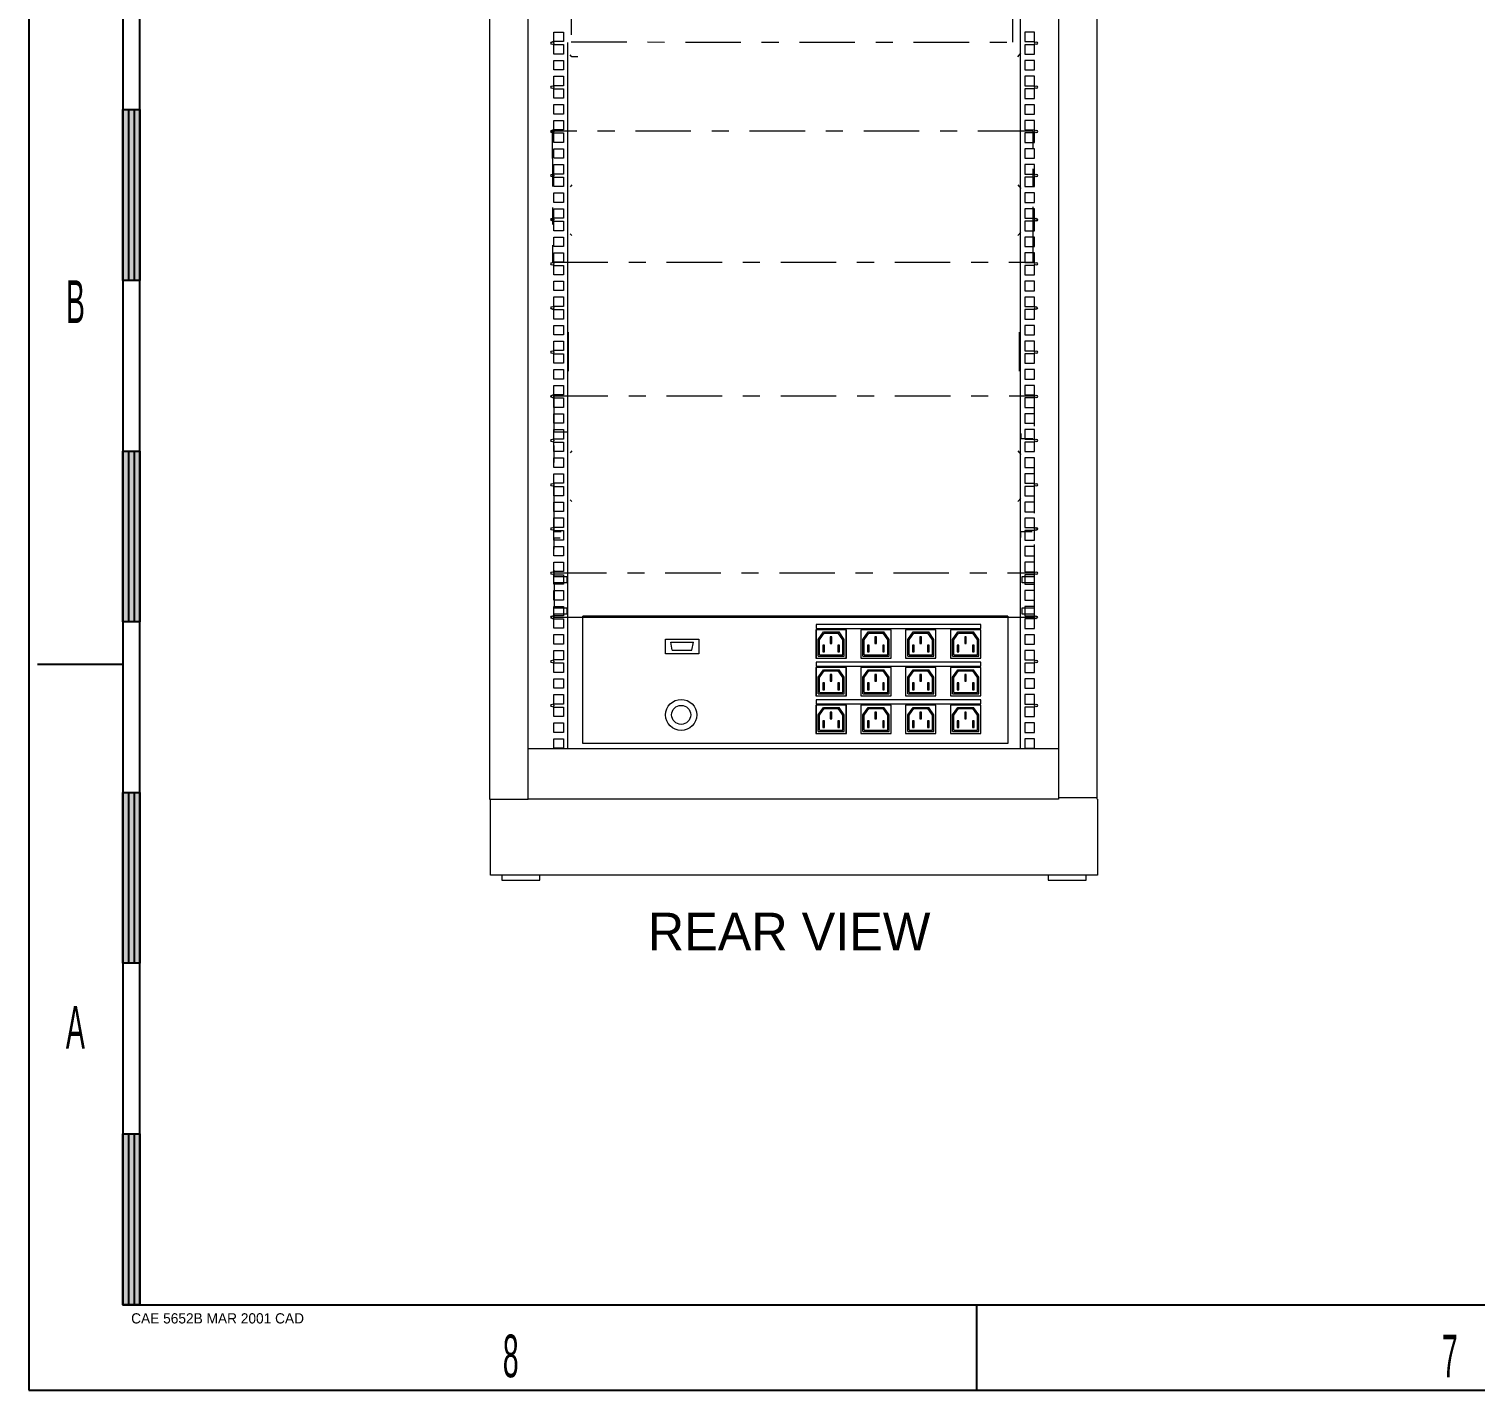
# Model space of a CAD drawing. Header units: inches. Extents: x -0.6 to 43.4, y -0.5 to 33.5.
# Drawn here: x -0.55 to 7.92, y -0.5 to 7.47 of the extents above; entities that cross this region are included whole.
import ezdxf
from ezdxf.enums import TextEntityAlignment as Align

# ---------------------------------------------------------------- set-up
doc = ezdxf.new("R2010")
doc.units = ezdxf.units.IN
doc.header["$MEASUREMENT"] = 0
doc.linetypes.add('DGN7', pattern=[0.64968, 0.32484, -0.121815, 0.08121, -0.121815])
doc.layers.add('Title', color=6, linetype='Continuous')
doc.styles.add('dgn000', font='dgn000.shx')
doc.styles.add('dgn029', font='dgn029.shx')

# ---------------------------------------------------------------- blocks, each defined once
blk = doc.blocks.new('EFORM-W900KK-13-D-0003-0001')
at = {"layer": 'Title', "extrusion": (0, 0, -1)}
for points in [[(-0.1, 6), (-0.1, 7), (0, 7), (0, 6)], [(-0.1, 4), (-0.1, 5), (0, 5), (0, 4)], [(-0.1, 2), (-0.1, 3), (0, 3), (0, 2)], [(-0.1, 0), (-0.1, 1), (0, 1), (0, 0)]]:
    blk.add_hatch(color=256, dxfattribs=at).paths.add_polyline_path(points)
at = {"layer": 'Title'}
for p, q in [((0.1, 0), (0.1, 32.9999)), ((0.0334, 7), (0.0334, 6)), ((0.0668, 7), (0.0668, 6)), ((0.0333, 5), (0.0333, 4)), ((0.0667, 5), (0.0667, 4)), ((0, 3.75), (-0.5, 3.75)), ((0.0333, 3), (0.0333, 2)), ((0.0667, 3), (0.0667, 2)), ((0.0333, 1), (0.0333, 0)), ((0.0667, 1), (0.0667, 0)), ((5, 0), (5, -0.5))]:
    blk.add_line(p, q, dxfattribs=at)
at = {"layer": 'Title', "flags": 128}
for points in [[(-0.5501, -0.5001), (43.4499, -0.5001), (43.4499, 33.4999), (-0.5501, 33.4999), (-0.5501, -0.5001)], [(0, 0), (42.8999, 0), (42.8999, 32.9999), (0, 32.9999), (0, 0)], [(0, 7), (0.1, 7), (0.1, 6), (0, 6), (0, 7)], [(0, 5), (0.1, 5), (0.1, 4), (0, 4), (0, 5)], [(0, 3), (0.1, 3), (0.1, 2), (0, 2), (0, 3)], [(0, 1), (0.1, 1), (0.1, 0), (0, 0), (0, 1)]]:
    blk.add_lwpolyline(points, dxfattribs=at)
at = {"layer": 'Title', "style": 'dgn000', "width": 0.500016}
for s, p in [('B', (-0.2779, 5.875)), ('A', (-0.2779, 1.625)), ('8', (2.2721, -0.3)), ('7', (7.7721, -0.3))]:
    blk.add_text(s, height=0.25, dxfattribs=at).set_placement(p, align=Align.MIDDLE_CENTER)
at = {"layer": 'Title', "style": 'dgn000'}
blk.add_text('CAE 5652B MAR 2001 CAD', height=0.059999, dxfattribs=at).set_placement((0.0488, -0.05), align=Align.TOP_LEFT)

msp = doc.modelspace()

# ---------------------------------------------------------------- linework, layer by layer
at = {"lineweight": 5}
for p, q in [((2.1479, 14.6495), (2.1479, 2.9608)), ((2.3744, 2.9608), (2.3744, 14.6495)), ((5.4796, 14.6495), (5.4796, 2.9608)), ((5.706, 2.9608), (5.706, 14.6495)), ((5.2572, 7.38), (5.2572, 7.652)), ((2.5251, 7.3986), (2.5251, 7.4542)), ((2.5251, 7.4542), (2.5807, 7.4542)), ((2.5807, 7.4542), (2.5807, 7.3986)), ((2.5807, 7.3986), (2.5251, 7.3986)), ((2.5251, 7.325), (2.5251, 7.3805)), ((2.5251, 7.3805), (2.5807, 7.3805)), ((2.5807, 7.3805), (2.5807, 7.325)), ((2.6073, 7.1214), (2.6073, 7.3933)), ((5.2572, 7.1211), (5.2572, 7.393)), ((5.2838, 7.454), (5.2838, 7.3984)), ((5.3393, 7.454), (5.2838, 7.454)), ((5.2838, 7.3984), (5.3393, 7.3984)), ((5.3393, 7.3803), (5.2838, 7.3803)), ((5.2838, 7.3803), (5.2838, 7.3247)), ((5.3393, 7.3984), (5.3393, 7.454)), ((5.3393, 7.3247), (5.3393, 7.3803)), ((2.5807, 7.325), (2.5251, 7.325)), ((2.5251, 7.2323), (2.5251, 7.2879)), ((2.5251, 7.2879), (2.5807, 7.2879)), ((2.5807, 7.2879), (2.5807, 7.2323)), ((2.6291, 7.3099), (2.62, 7.3204)), ((2.6658, 7.3099), (2.6291, 7.3099)), ((5.2425, 7.3099), (5.2597, 7.3297)), ((5.2838, 7.3247), (5.3393, 7.3247)), ((5.2838, 7.2876), (5.2838, 7.2321)), ((5.3393, 7.2876), (5.2838, 7.2876)), ((5.3393, 7.2321), (5.3393, 7.2876)), ((2.5807, 7.2323), (2.5251, 7.2323)), ((5.2838, 7.2321), (5.3393, 7.2321)), ((2.5251, 7.1397), (2.5251, 7.1953)), ((2.5251, 7.1953), (2.5807, 7.1953)), ((2.5807, 7.1397), (2.5251, 7.1397)), ((2.5251, 7.0662), (2.5251, 7.1218)), ((2.5251, 7.1218), (2.5807, 7.1218)), ((2.5807, 7.1953), (2.5807, 7.1397)), ((2.5807, 7.1218), (2.5807, 7.0662)), ((2.6073, 6.8626), (2.6073, 7.1346)), ((5.2572, 6.8624), (5.2572, 7.1343)), ((5.3393, 7.195), (5.2838, 7.195)), ((5.2838, 7.195), (5.2838, 7.1395)), ((5.2838, 7.1395), (5.3393, 7.1395)), ((5.3393, 7.1215), (5.2838, 7.1215)), ((5.2838, 7.1215), (5.2838, 7.0659)), ((5.3393, 7.1395), (5.3393, 7.195)), ((5.3393, 7.0659), (5.3393, 7.1215)), ((2.5807, 7.0662), (2.5251, 7.0662)), ((5.2838, 7.0659), (5.3393, 7.0659)), ((2.5251, 6.9736), (2.5251, 7.0292)), ((2.5251, 7.0292), (2.5807, 7.0292)), ((2.5807, 6.9736), (2.5251, 6.9736)), ((2.5807, 7.0292), (2.5807, 6.9736)), ((5.2838, 7.0289), (5.2838, 6.9733)), ((5.3393, 7.0289), (5.2838, 7.0289)), ((5.2838, 6.9733), (5.3393, 6.9733)), ((5.3393, 6.9733), (5.3393, 7.0289)), ((2.5251, 6.881), (2.5251, 6.9365)), ((2.5251, 6.9365), (2.5807, 6.9365)), ((2.5807, 6.881), (2.5251, 6.881)), ((2.5251, 6.8078), (2.5251, 6.8634)), ((2.5251, 6.8634), (2.5807, 6.8634)), ((2.5807, 6.9365), (2.5807, 6.881)), ((2.5807, 6.8634), (2.5807, 6.8078)), ((2.6073, 6.6042), (2.6073, 6.8761)), ((5.2572, 6.6039), (5.2572, 6.8759)), ((5.3393, 6.9363), (5.2838, 6.9363)), ((5.2838, 6.9363), (5.2838, 6.8807)), ((5.2838, 6.8807), (5.3393, 6.8807)), ((5.3393, 6.8631), (5.2838, 6.8631)), ((5.2838, 6.8631), (5.2838, 6.8075)), ((5.3393, 6.8807), (5.3393, 6.9363)), ((5.3393, 6.8075), (5.3393, 6.8631)), ((2.5807, 6.8078), (2.5251, 6.8078)), ((5.2838, 6.8075), (5.3393, 6.8075)), ((2.5251, 6.7152), (2.5251, 6.7707)), ((2.5251, 6.7707), (2.5807, 6.7707)), ((2.5807, 6.7152), (2.5251, 6.7152)), ((2.5807, 6.7707), (2.5807, 6.7152)), ((5.3393, 6.7705), (5.2838, 6.7705)), ((5.2838, 6.7705), (5.2838, 6.7149)), ((5.2838, 6.7149), (5.3393, 6.7149)), ((5.3393, 6.7149), (5.3393, 6.7705)), ((2.5251, 6.6226), (2.5251, 6.6781)), ((2.5251, 6.6781), (2.5807, 6.6781)), ((2.5807, 6.6226), (2.5251, 6.6226)), ((2.5807, 6.6781), (2.5807, 6.6226)), ((2.6073, 6.3457), (2.6073, 6.6177)), ((5.2572, 6.3455), (5.2572, 6.6174)), ((5.2838, 6.6779), (5.2838, 6.6223)), ((5.3393, 6.6779), (5.2838, 6.6779)), ((5.2838, 6.6223), (5.3393, 6.6223)), ((5.3393, 6.6223), (5.3393, 6.6779)), ((2.5251, 6.5493), (2.5251, 6.6049)), ((2.5251, 6.6049), (2.5807, 6.6049)), ((2.5807, 6.5493), (2.5251, 6.5493)), ((2.5807, 6.6049), (2.5807, 6.5493)), ((2.6291, 6.5587), (2.62, 6.5475)), ((5.2425, 6.5587), (5.2597, 6.5375)), ((5.3393, 6.6046), (5.2838, 6.6046)), ((5.2838, 6.6046), (5.2838, 6.5491)), ((5.2838, 6.5491), (5.3393, 6.5491)), ((5.3393, 6.5491), (5.3393, 6.6046)), ((2.5251, 6.4567), (2.5251, 6.5123)), ((2.5251, 6.5123), (2.5807, 6.5123)), ((2.5807, 6.4567), (2.5251, 6.4567)), ((2.5807, 6.5123), (2.5807, 6.4567)), ((5.3393, 6.512), (5.2838, 6.512)), ((5.2838, 6.512), (5.2838, 6.4564)), ((5.2838, 6.4564), (5.3393, 6.4564)), ((5.3393, 6.4564), (5.3393, 6.512)), ((2.5251, 6.3641), (2.5251, 6.4196)), ((2.5251, 6.4196), (2.5807, 6.4196)), ((2.5807, 6.3641), (2.5251, 6.3641)), ((2.5807, 6.4196), (2.5807, 6.3641)), ((2.6073, 6.0872), (2.6073, 6.3592)), ((5.2572, 6.087), (5.2572, 6.3589)), ((5.2838, 6.4194), (5.2838, 6.3638)), ((5.3393, 6.4194), (5.2838, 6.4194)), ((5.2838, 6.3638), (5.3393, 6.3638)), ((5.3393, 6.3638), (5.3393, 6.4194)), ((2.5251, 6.2908), (2.5251, 6.3464)), ((2.5251, 6.3464), (2.5807, 6.3464)), ((2.5807, 6.2908), (2.5251, 6.2908)), ((2.5807, 6.3464), (2.5807, 6.2908)), ((2.6291, 6.2623), (2.62, 6.2727)), ((5.2425, 6.2623), (5.2597, 6.282)), ((5.2838, 6.3461), (5.2838, 6.2906)), ((5.3393, 6.3461), (5.2838, 6.3461)), ((5.2838, 6.2906), (5.3393, 6.2906)), ((5.3393, 6.2906), (5.3393, 6.3461)), ((2.5251, 6.1982), (2.5251, 6.2538)), ((2.5251, 6.2538), (2.5807, 6.2538)), ((2.5807, 6.1982), (2.5251, 6.1982)), ((2.5807, 6.2538), (2.5807, 6.1982)), ((5.3393, 6.2535), (5.2838, 6.2535)), ((5.2838, 6.2535), (5.2838, 6.198)), ((5.2838, 6.198), (5.3393, 6.198)), ((5.3393, 6.198), (5.3393, 6.2535)), ((2.5251, 6.1056), (2.5251, 6.1612)), ((2.5251, 6.1612), (2.5807, 6.1612)), ((2.5807, 6.1056), (2.5251, 6.1056)), ((2.5807, 6.1612), (2.5807, 6.1056)), ((2.6073, 5.8287), (2.6073, 6.1006)), ((5.2572, 5.8284), (5.2572, 6.1003)), ((5.2838, 6.1609), (5.2838, 6.1053)), ((5.3393, 6.1609), (5.2838, 6.1609)), ((5.2838, 6.1053), (5.3393, 6.1053)), ((5.3393, 6.1053), (5.3393, 6.1609)), ((2.5251, 6.0322), (2.5251, 6.0878)), ((2.5251, 6.0878), (2.5807, 6.0878)), ((2.5807, 6.0322), (2.5251, 6.0322)), ((2.5807, 6.0878), (2.5807, 6.0322)), ((5.3393, 6.0876), (5.2838, 6.0876)), ((5.2838, 6.0876), (5.2838, 6.032)), ((5.2838, 6.032), (5.3393, 6.032)), ((5.3393, 6.032), (5.3393, 6.0876)), ((2.5251, 5.9396), (2.5251, 5.9952)), ((2.5251, 5.9952), (2.5807, 5.9952)), ((2.5807, 5.9396), (2.5251, 5.9396)), ((2.5807, 5.9952), (2.5807, 5.9396)), ((5.2838, 5.9949), (5.2838, 5.9394)), ((5.3393, 5.9949), (5.2838, 5.9949)), ((5.2838, 5.9394), (5.3393, 5.9394)), ((5.3393, 5.9394), (5.3393, 5.9949)), ((2.5251, 5.847), (2.5251, 5.9026)), ((2.5251, 5.9026), (2.5807, 5.9026)), ((2.5807, 5.847), (2.5251, 5.847)), ((2.5807, 5.9026), (2.5807, 5.847)), ((5.3393, 5.9023), (5.2838, 5.9023)), ((5.2838, 5.9023), (5.2838, 5.8467)), ((5.2838, 5.8467), (5.3393, 5.8467)), ((5.3393, 5.8467), (5.3393, 5.9023)), ((2.5251, 5.7734), (2.5251, 5.829)), ((2.5251, 5.829), (2.5807, 5.829)), ((2.5807, 5.7734), (2.5251, 5.7734)), ((2.5807, 5.829), (2.5807, 5.7734)), ((2.6073, 5.5698), (2.6073, 5.8417)), ((5.2572, 5.5695), (5.2572, 5.8415)), ((5.3393, 5.8287), (5.2838, 5.8287)), ((5.2838, 5.8287), (5.2838, 5.7731)), ((5.2838, 5.7731), (5.3393, 5.7731)), ((5.3393, 5.7731), (5.3393, 5.8287)), ((2.5251, 5.6808), (2.5251, 5.7363)), ((2.5251, 5.7363), (2.5807, 5.7363)), ((2.5807, 5.6808), (2.5251, 5.6808)), ((2.5807, 5.7363), (2.5807, 5.6808)), ((2.6073, 5.4461), (2.6073, 5.7181)), ((2.6097, 5.4679), (2.6097, 5.6966)), ((5.25, 5.6966), (5.25, 5.4679)), ((5.3393, 5.7361), (5.2838, 5.7361)), ((5.2838, 5.7361), (5.2838, 5.6805)), ((5.2838, 5.6805), (5.3393, 5.6805)), ((5.3393, 5.6805), (5.3393, 5.7361)), ((2.5251, 5.5882), (2.5251, 5.6437)), ((2.5251, 5.6437), (2.5807, 5.6437)), ((2.5807, 5.6437), (2.5807, 5.5882)), ((5.3393, 5.6435), (5.2838, 5.6435)), ((5.2838, 5.6435), (5.2838, 5.5879)), ((5.3393, 5.5879), (5.3393, 5.6435)), ((2.5807, 5.5882), (2.5251, 5.5882)), ((2.5251, 5.5145), (2.5251, 5.5701)), ((2.5251, 5.5701), (2.5807, 5.5701)), ((2.5807, 5.5145), (2.5251, 5.5145)), ((2.5807, 5.5701), (2.5807, 5.5145)), ((2.6073, 5.3109), (2.6073, 5.5829)), ((5.2572, 5.3107), (5.2572, 5.5826)), ((5.2838, 5.5879), (5.3393, 5.5879)), ((5.2838, 5.5698), (5.2838, 5.5142)), ((5.3393, 5.5698), (5.2838, 5.5698)), ((5.2838, 5.5142), (5.3393, 5.5142)), ((5.3393, 5.5142), (5.3393, 5.5698)), ((2.5251, 5.4219), (2.5251, 5.4775)), ((2.5251, 5.4775), (2.5807, 5.4775)), ((2.5807, 5.4219), (2.5251, 5.4219)), ((2.5807, 5.4775), (2.5807, 5.4219)), ((5.2838, 5.4772), (5.2838, 5.4216)), ((5.3393, 5.4772), (5.2838, 5.4772)), ((5.2838, 5.4216), (5.3393, 5.4216)), ((5.3393, 5.4216), (5.3393, 5.4772)), ((2.5251, 5.3293), (2.5251, 5.3848)), ((2.5251, 5.3848), (2.5807, 5.3848)), ((2.5807, 5.3848), (2.5807, 5.3293)), ((5.3393, 5.3846), (5.2838, 5.3846)), ((5.2838, 5.3846), (5.2838, 5.329)), ((5.3393, 5.329), (5.3393, 5.3846)), ((2.5807, 5.3293), (2.5251, 5.3293)), ((2.5251, 5.2557), (2.5251, 5.3113)), ((2.5251, 5.3113), (2.5807, 5.3113)), ((2.5807, 5.2557), (2.5251, 5.2557)), ((2.5807, 5.3113), (2.5807, 5.2557)), ((2.6073, 5.0521), (2.6073, 5.3241)), ((5.2572, 5.0519), (5.2572, 5.3238)), ((5.2838, 5.329), (5.3393, 5.329)), ((5.2838, 5.311), (5.2838, 5.2554)), ((5.3393, 5.311), (5.2838, 5.311)), ((5.2838, 5.2554), (5.3393, 5.2554)), ((5.3393, 5.2554), (5.3393, 5.311)), ((2.5251, 5.1631), (2.5251, 5.2187)), ((2.5251, 5.2187), (2.5807, 5.2187)), ((2.5807, 5.2187), (2.5807, 5.1631)), ((5.2838, 5.2184), (5.2838, 5.1628)), ((5.3393, 5.2184), (5.2838, 5.2184)), ((5.3393, 5.1628), (5.3393, 5.2184)), ((2.5807, 5.1631), (2.5251, 5.1631)), ((2.5251, 5.0705), (2.5251, 5.126)), ((2.5251, 5.126), (2.5807, 5.126)), ((2.5807, 5.126), (2.5807, 5.0705)), ((5.2838, 5.1628), (5.3393, 5.1628)), ((5.3393, 5.1258), (5.2838, 5.1258)), ((5.2838, 5.1258), (5.2838, 5.0702)), ((5.3393, 5.0702), (5.3393, 5.1258)), ((2.5807, 5.0705), (2.5251, 5.0705)), ((2.5251, 4.9968), (2.5251, 5.0524)), ((2.5251, 5.0524), (2.5807, 5.0524)), ((2.5807, 5.0524), (2.5807, 4.9968)), ((2.6073, 4.7932), (2.6073, 5.0651)), ((2.6291, 5.0005), (2.62, 4.9894)), ((5.2425, 5.0005), (5.2597, 4.9794)), ((5.2572, 4.7929), (5.2572, 5.0649)), ((5.2838, 5.0702), (5.3393, 5.0702)), ((5.3393, 5.0521), (5.2838, 5.0521)), ((5.2838, 5.0521), (5.2838, 4.9965)), ((5.3393, 4.9965), (5.3393, 5.0521)), ((2.5807, 4.9968), (2.5251, 4.9968)), ((2.5251, 4.9042), (2.5251, 4.9597)), ((2.5251, 4.9597), (2.5807, 4.9597)), ((2.5807, 4.9597), (2.5807, 4.9042)), ((5.2838, 4.9965), (5.3393, 4.9965)), ((5.2838, 4.9595), (5.2838, 4.9039)), ((5.3393, 4.9595), (5.2838, 4.9595)), ((5.3393, 4.9039), (5.3393, 4.9595)), ((2.5807, 4.9042), (2.5251, 4.9042)), ((2.5251, 4.8115), (2.5251, 4.8671)), ((2.5251, 4.8671), (2.5807, 4.8671)), ((2.5807, 4.8671), (2.5807, 4.8115)), ((5.2838, 4.9039), (5.3393, 4.9039)), ((5.2838, 4.8669), (5.2838, 4.8113)), ((5.3393, 4.8669), (5.2838, 4.8669)), ((5.3393, 4.8113), (5.3393, 4.8669)), ((2.5807, 4.8115), (2.5251, 4.8115)), ((2.5251, 4.7379), (2.5251, 4.7934)), ((2.5251, 4.7934), (2.5807, 4.7934)), ((2.5807, 4.7934), (2.5807, 4.7379)), ((2.6073, 4.5343), (2.6073, 4.8062)), ((5.2572, 4.534), (5.2572, 4.8059)), ((5.2838, 4.8113), (5.3393, 4.8113)), ((5.3393, 4.7932), (5.2838, 4.7932)), ((5.2838, 4.7932), (5.2838, 4.7376)), ((5.3393, 4.7376), (5.3393, 4.7932)), ((2.5807, 4.7379), (2.5251, 4.7379)), ((2.5251, 4.6452), (2.5251, 4.7008)), ((2.5251, 4.7008), (2.5807, 4.7008)), ((2.5807, 4.7008), (2.5807, 4.6452)), ((2.6291, 4.7041), (2.62, 4.7146)), ((5.2425, 4.7041), (5.2597, 4.7239)), ((5.2838, 4.7376), (5.3393, 4.7376)), ((5.3393, 4.7005), (5.2838, 4.7005)), ((5.2838, 4.7005), (5.2838, 4.645)), ((5.3393, 4.645), (5.3393, 4.7005)), ((2.5807, 4.6452), (2.5251, 4.6452)), ((2.5251, 4.5526), (2.5251, 4.6082)), ((2.5251, 4.6082), (2.5807, 4.6082)), ((2.5807, 4.6082), (2.5807, 4.5526)), ((5.2838, 4.645), (5.3393, 4.645)), ((5.3393, 4.6079), (5.2838, 4.6079)), ((5.2838, 4.6079), (5.2838, 4.5524)), ((5.3393, 4.5524), (5.3393, 4.6079)), ((2.5807, 4.5526), (2.5251, 4.5526)), ((2.5251, 4.4789), (2.5251, 4.5345)), ((2.5251, 4.5345), (2.5807, 4.5345)), ((2.5807, 4.5345), (2.5807, 4.4789)), ((2.6073, 4.2753), (2.6073, 4.5473)), ((5.2572, 4.2751), (5.2572, 4.547)), ((5.2838, 4.5524), (5.3393, 4.5524)), ((5.2838, 4.5342), (5.2838, 4.4787)), ((5.3393, 4.5342), (5.2838, 4.5342)), ((5.3393, 4.4787), (5.3393, 4.5342)), ((2.5807, 4.4789), (2.5251, 4.4789)), ((2.5251, 4.3863), (2.5251, 4.4419)), ((2.5251, 4.4419), (2.5807, 4.4419)), ((2.5807, 4.4419), (2.5807, 4.3863)), ((5.2838, 4.4787), (5.3393, 4.4787)), ((5.2838, 4.4416), (5.2838, 4.386)), ((5.3393, 4.4416), (5.2838, 4.4416)), ((5.3393, 4.386), (5.3393, 4.4416)), ((2.5807, 4.3863), (2.5251, 4.3863)), ((2.5251, 4.2937), (2.5251, 4.3493)), ((2.5251, 4.3493), (2.5807, 4.3493)), ((2.5807, 4.3493), (2.5807, 4.2937)), ((5.2838, 4.386), (5.3393, 4.386)), ((5.3393, 4.349), (5.2838, 4.349)), ((5.2838, 4.349), (5.2838, 4.2934)), ((5.3393, 4.2934), (5.3393, 4.349)), ((2.5807, 4.2937), (2.5251, 4.2937)), ((2.5251, 4.2202), (2.5251, 4.2758)), ((2.5251, 4.2758), (2.5807, 4.2758)), ((2.5254, 4.2832), (2.5254, 4.266)), ((2.5254, 4.266), (2.6015, 4.266)), ((2.5807, 4.2758), (2.5807, 4.2202)), ((2.6015, 4.266), (2.6015, 4.2291)), ((2.6073, 4.0166), (2.6073, 4.2885)), ((5.2572, 4.0163), (5.2572, 4.2883)), ((5.2674, 4.2662), (5.3401, 4.2662)), ((5.2674, 4.2291), (5.2674, 4.2662)), ((5.2838, 4.2934), (5.3393, 4.2934)), ((5.3393, 4.2755), (5.2838, 4.2755)), ((5.2838, 4.2755), (5.2838, 4.2199)), ((5.3393, 4.2199), (5.3393, 4.2755)), ((5.3401, 4.2662), (5.3401, 4.2826)), ((2.5807, 4.2202), (2.5251, 4.2202)), ((2.5251, 4.1276), (2.5251, 4.1831)), ((2.5251, 4.1831), (2.5807, 4.1831)), ((2.5255, 4.2291), (2.5255, 4.0817)), ((2.6015, 4.2291), (2.5255, 4.2291)), ((2.5807, 4.1831), (2.5807, 4.1276)), ((5.3404, 4.2291), (5.2674, 4.2291)), ((5.2838, 4.2199), (5.3393, 4.2199)), ((5.2838, 4.1829), (5.2838, 4.1273)), ((5.3393, 4.1829), (5.2838, 4.1829)), ((5.3393, 4.1273), (5.3393, 4.1829)), ((5.3404, 4.0812), (5.3404, 4.2291)), ((2.5807, 4.1276), (2.5251, 4.1276)), ((2.5251, 4.0349), (2.5251, 4.0905)), ((2.5251, 4.0905), (2.5807, 4.0905)), ((2.5255, 4.0817), (2.6003, 4.0817)), ((2.5807, 4.0905), (2.5807, 4.0349)), ((2.6003, 4.0817), (2.6003, 4.0437)), ((5.2684, 4.0437), (5.2684, 4.0812)), ((5.2684, 4.0812), (5.3404, 4.0812)), ((5.2838, 4.1273), (5.3393, 4.1273)), ((5.2838, 4.0903), (5.2838, 4.0347)), ((5.3393, 4.0903), (5.2838, 4.0903)), ((5.3393, 4.0347), (5.3393, 4.0903)), ((2.5807, 4.0349), (2.5251, 4.0349)), ((2.5251, 3.9618), (2.5251, 4.0173)), ((2.5251, 4.0173), (2.5807, 4.0173)), ((2.5254, 4.0437), (2.5254, 4.0277)), ((2.6003, 4.0437), (2.5254, 4.0437)), ((2.5254, 4.0277), (5.3401, 4.0277)), ((2.5807, 4.0173), (2.5807, 3.9618)), ((2.6073, 3.7582), (2.6073, 4.0301)), ((2.6947, 3.2877), (2.6947, 4.0336)), ((5.1843, 4.0336), (2.6947, 4.0336)), ((4.0607, 3.9842), (4.0607, 3.9605)), ((5.0254, 3.9842), (4.0607, 3.9842)), ((5.0254, 3.9605), (5.0254, 3.9842)), ((5.1843, 4.0338), (5.1843, 3.2877)), ((5.2572, 3.7579), (5.2572, 4.0298)), ((5.3401, 4.0437), (5.2684, 4.0437)), ((5.2838, 4.0347), (5.3393, 4.0347)), ((5.3393, 4.0171), (5.2838, 4.0171)), ((5.2838, 4.0171), (5.2838, 3.9615)), ((5.3393, 3.9615), (5.3393, 4.0171)), ((5.3401, 4.0277), (5.3401, 4.0437)), ((2.5807, 3.9618), (2.5251, 3.9618)), ((2.5251, 3.8691), (2.5251, 3.9247)), ((2.5251, 3.9247), (2.5807, 3.9247)), ((2.5807, 3.9247), (2.5807, 3.8691)), ((3.1791, 3.8986), (3.3734, 3.8986)), ((3.1791, 3.8129), (3.1791, 3.8986)), ((3.3734, 3.8986), (3.3734, 3.8129)), ((4.2376, 3.9538), (4.0598, 3.9538)), ((4.0598, 3.9538), (4.0598, 3.7872)), ((4.0607, 3.9605), (5.0254, 3.9605)), ((4.2386, 3.9538), (4.0607, 3.9538)), ((4.0607, 3.9538), (4.0607, 3.7872)), ((4.0725, 3.897), (4.1033, 3.9403)), ((4.0725, 3.7991), (4.0725, 3.897)), ((4.0799, 3.8943), (4.1076, 3.9333)), ((4.1033, 3.9403), (4.1948, 3.9403)), ((4.1076, 3.9333), (4.1899, 3.9333)), ((4.1525, 3.9126), (4.143, 3.9126)), ((4.143, 3.9126), (4.143, 3.8733)), ((4.1525, 3.8733), (4.1525, 3.9126)), ((4.2177, 3.8943), (4.1899, 3.9333)), ((4.2256, 3.897), (4.1948, 3.9403)), ((4.2256, 3.7991), (4.2256, 3.897)), ((4.2376, 3.7872), (4.2376, 3.9538)), ((4.2386, 3.7872), (4.2386, 3.9538)), ((4.5002, 3.9538), (4.3224, 3.9538)), ((4.3224, 3.9538), (4.3224, 3.7872)), ((4.3351, 3.897), (4.3659, 3.9403)), ((4.3351, 3.7991), (4.3351, 3.897)), ((4.3425, 3.8943), (4.3703, 3.9333)), ((4.3659, 3.9403), (4.4574, 3.9403)), ((4.3703, 3.9333), (4.4526, 3.9333)), ((4.4151, 3.9126), (4.4056, 3.9126)), ((4.4056, 3.9126), (4.4056, 3.8733)), ((4.4151, 3.8733), (4.4151, 3.9126)), ((4.4803, 3.8943), (4.4526, 3.9333)), ((4.4882, 3.897), (4.4574, 3.9403)), ((4.4882, 3.7991), (4.4882, 3.897)), ((4.5002, 3.7872), (4.5002, 3.9538)), ((4.7629, 3.9538), (4.585, 3.9538)), ((4.585, 3.9538), (4.585, 3.7872)), ((4.5978, 3.897), (4.6286, 3.9403)), ((4.5978, 3.7991), (4.5978, 3.897)), ((4.6052, 3.8943), (4.6329, 3.9333)), ((4.6286, 3.9403), (4.72, 3.9403)), ((4.6329, 3.9333), (4.7152, 3.9333)), ((4.6778, 3.9126), (4.6683, 3.9126)), ((4.6683, 3.9126), (4.6683, 3.8733)), ((4.6778, 3.8733), (4.6778, 3.9126)), ((4.7429, 3.8943), (4.7152, 3.9333)), ((4.7509, 3.897), (4.72, 3.9403)), ((4.7509, 3.7991), (4.7509, 3.897)), ((4.7629, 3.7872), (4.7629, 3.9538)), ((5.0255, 3.9538), (4.8477, 3.9538)), ((4.8477, 3.9538), (4.8477, 3.7872)), ((4.8912, 3.9403), (4.9827, 3.9403)), ((4.8955, 3.9333), (4.9778, 3.9333)), ((4.9309, 3.9126), (4.9309, 3.8733)), ((4.9404, 3.9126), (4.9309, 3.9126)), ((4.9404, 3.8733), (4.9404, 3.9126)), ((5.0255, 3.7872), (5.0255, 3.9538)), ((5.2838, 3.9615), (5.3393, 3.9615)), ((5.3393, 3.9245), (5.2838, 3.9245)), ((5.2838, 3.9245), (5.2838, 3.8689)), ((5.3393, 3.8689), (5.3393, 3.9245)), ((2.5807, 3.8691), (2.5251, 3.8691)), ((2.5251, 3.7765), (2.5251, 3.8321)), ((2.5251, 3.8321), (2.5807, 3.8321)), ((2.5807, 3.8321), (2.5807, 3.7765)), ((3.3734, 3.8129), (3.1791, 3.8129)), ((3.2184, 3.8331), (3.2096, 3.8808)), ((3.2096, 3.8808), (3.3422, 3.8808)), ((3.2184, 3.8331), (3.3334, 3.8331)), ((3.3334, 3.8331), (3.3422, 3.8808)), ((4.0799, 3.8062), (4.0799, 3.8943)), ((4.0994, 3.8624), (4.0994, 3.8231)), ((4.1089, 3.8624), (4.0994, 3.8624)), ((4.0994, 3.8231), (4.1089, 3.8231)), ((4.1089, 3.8231), (4.1089, 3.8624)), ((4.143, 3.8733), (4.1525, 3.8733)), ((4.1976, 3.8624), (4.1881, 3.8624)), ((4.1881, 3.8624), (4.1881, 3.8231)), ((4.1881, 3.8231), (4.1976, 3.8231)), ((4.1976, 3.8231), (4.1976, 3.8624)), ((4.2177, 3.8062), (4.2177, 3.8943)), ((4.3425, 3.8062), (4.3425, 3.8943)), ((4.3716, 3.8624), (4.3621, 3.8624)), ((4.3621, 3.8624), (4.3621, 3.8231)), ((4.3621, 3.8231), (4.3716, 3.8231)), ((4.3716, 3.8231), (4.3716, 3.8624)), ((4.4056, 3.8733), (4.4151, 3.8733)), ((4.4602, 3.8624), (4.4507, 3.8624)), ((4.4507, 3.8624), (4.4507, 3.8231)), ((4.4507, 3.8231), (4.4602, 3.8231)), ((4.4602, 3.8231), (4.4602, 3.8624)), ((4.4803, 3.8062), (4.4803, 3.8943)), ((4.6052, 3.8062), (4.6052, 3.8943)), ((4.6342, 3.8624), (4.6247, 3.8624)), ((4.6247, 3.8624), (4.6247, 3.8231)), ((4.6247, 3.8231), (4.6342, 3.8231)), ((4.6342, 3.8231), (4.6342, 3.8624)), ((4.6683, 3.8733), (4.6778, 3.8733)), ((4.7229, 3.8624), (4.7134, 3.8624)), ((4.7134, 3.8624), (4.7134, 3.8231)), ((4.7134, 3.8231), (4.7229, 3.8231)), ((4.7229, 3.8231), (4.7229, 3.8624)), ((4.7429, 3.8062), (4.7429, 3.8943)), ((4.8968, 3.8624), (4.8873, 3.8624)), ((4.8873, 3.8624), (4.8873, 3.8231)), ((4.8873, 3.8231), (4.8968, 3.8231)), ((4.8968, 3.8231), (4.8968, 3.8624)), ((4.9309, 3.8733), (4.9404, 3.8733)), ((4.9855, 3.8624), (4.976, 3.8624)), ((4.976, 3.8624), (4.976, 3.8231)), ((4.976, 3.8231), (4.9855, 3.8231)), ((4.9855, 3.8231), (4.9855, 3.8624)), ((5.2838, 3.8689), (5.3393, 3.8689)), ((5.3393, 3.8318), (5.2838, 3.8318)), ((5.2838, 3.8318), (5.2838, 3.7763)), ((5.3393, 3.7763), (5.3393, 3.8318)), ((2.5807, 3.7765), (2.5251, 3.7765)), ((2.5251, 3.7033), (2.5251, 3.7589)), ((2.5251, 3.7589), (2.5807, 3.7589)), ((2.5807, 3.7589), (2.5807, 3.7033)), ((2.6073, 3.4997), (2.6073, 3.7716)), ((4.0598, 3.7872), (4.2376, 3.7872)), ((4.2376, 3.733), (4.0598, 3.733)), ((4.0598, 3.733), (4.0598, 3.5663)), ((4.0607, 3.7872), (4.2386, 3.7872)), ((4.0607, 3.7633), (4.0607, 3.7396)), ((5.0254, 3.7633), (4.0607, 3.7633)), ((4.0607, 3.7396), (5.0254, 3.7396)), ((4.2386, 3.733), (4.0607, 3.733)), ((4.0607, 3.733), (4.0607, 3.5663)), ((4.0725, 3.7991), (4.2256, 3.7991)), ((4.0799, 3.8062), (4.2177, 3.8062)), ((4.2376, 3.5663), (4.2376, 3.733)), ((4.2386, 3.5663), (4.2386, 3.733)), ((4.3224, 3.7872), (4.5002, 3.7872)), ((4.5002, 3.733), (4.3224, 3.733)), ((4.3224, 3.733), (4.3224, 3.5663)), ((4.3351, 3.7991), (4.4882, 3.7991)), ((4.3425, 3.8062), (4.4803, 3.8062)), ((4.5002, 3.5663), (4.5002, 3.733)), ((4.585, 3.7872), (4.7629, 3.7872)), ((4.7629, 3.733), (4.585, 3.733)), ((4.585, 3.733), (4.585, 3.5663)), ((4.5978, 3.7991), (4.7509, 3.7991)), ((4.6052, 3.8062), (4.7429, 3.8062)), ((4.7629, 3.5663), (4.7629, 3.733)), ((4.8477, 3.7872), (5.0255, 3.7872)), ((5.0255, 3.733), (4.8477, 3.733)), ((4.8477, 3.733), (4.8477, 3.5663)), ((4.8604, 3.7991), (5.0135, 3.7991)), ((4.8678, 3.8062), (5.0056, 3.8062)), ((5.0254, 3.7396), (5.0254, 3.7633)), ((5.0255, 3.5663), (5.0255, 3.733)), ((5.2572, 3.4994), (5.2572, 3.7714)), ((5.2838, 3.7763), (5.3393, 3.7763)), ((5.3393, 3.7586), (5.2838, 3.7586)), ((5.2838, 3.7586), (5.2838, 3.703)), ((5.3393, 3.703), (5.3393, 3.7586)), ((2.5807, 3.7033), (2.5251, 3.7033)), ((2.5251, 3.6107), (2.5251, 3.6662)), ((2.5251, 3.6662), (2.5807, 3.6662)), ((2.5807, 3.6662), (2.5807, 3.6107)), ((4.1033, 3.7194), (4.1948, 3.7194)), ((4.1076, 3.7125), (4.1899, 3.7125)), ((4.1525, 3.6918), (4.143, 3.6918)), ((4.143, 3.6918), (4.143, 3.6524)), ((4.143, 3.6524), (4.1525, 3.6524)), ((4.1525, 3.6524), (4.1525, 3.6918)), ((4.3659, 3.7194), (4.4574, 3.7194)), ((4.3703, 3.7125), (4.4526, 3.7125)), ((4.4151, 3.6918), (4.4056, 3.6918)), ((4.4056, 3.6918), (4.4056, 3.6524)), ((4.4056, 3.6524), (4.4151, 3.6524)), ((4.4151, 3.6524), (4.4151, 3.6918)), ((4.6286, 3.7194), (4.72, 3.7194)), ((4.6329, 3.7125), (4.7152, 3.7125)), ((4.6778, 3.6918), (4.6683, 3.6918)), ((4.6683, 3.6918), (4.6683, 3.6524)), ((4.6683, 3.6524), (4.6778, 3.6524)), ((4.6778, 3.6524), (4.6778, 3.6918)), ((4.8912, 3.7194), (4.9827, 3.7194)), ((4.8955, 3.7125), (4.9778, 3.7125)), ((4.9404, 3.6918), (4.9309, 3.6918)), ((4.9309, 3.6918), (4.9309, 3.6524)), ((4.9309, 3.6524), (4.9404, 3.6524)), ((4.9404, 3.6524), (4.9404, 3.6918)), ((5.2838, 3.703), (5.3393, 3.703)), ((5.3393, 3.666), (5.2838, 3.666)), ((5.2838, 3.666), (5.2838, 3.6104)), ((5.3393, 3.6104), (5.3393, 3.666)), ((2.5807, 3.6107), (2.5251, 3.6107)), ((2.5251, 3.518), (2.5251, 3.5736)), ((2.5251, 3.5736), (2.5807, 3.5736)), ((2.5807, 3.5736), (2.5807, 3.518)), ((4.0598, 3.5663), (4.2376, 3.5663)), ((4.0607, 3.5663), (4.2386, 3.5663)), ((4.0725, 3.5782), (4.2256, 3.5782)), ((4.0799, 3.5853), (4.2177, 3.5853)), ((4.1089, 3.6416), (4.0994, 3.6416)), ((4.0994, 3.6416), (4.0994, 3.6022)), ((4.0994, 3.6022), (4.1089, 3.6022)), ((4.1089, 3.6022), (4.1089, 3.6416)), ((4.1976, 3.6416), (4.1881, 3.6416)), ((4.1881, 3.6416), (4.1881, 3.6022)), ((4.1881, 3.6022), (4.1976, 3.6022)), ((4.1976, 3.6022), (4.1976, 3.6416)), ((4.3224, 3.5663), (4.5002, 3.5663)), ((4.3351, 3.5782), (4.4882, 3.5782)), ((4.3425, 3.5853), (4.4803, 3.5853)), ((4.3621, 3.6416), (4.3621, 3.6022)), ((4.3716, 3.6416), (4.3621, 3.6416)), ((4.3621, 3.6022), (4.3716, 3.6022)), ((4.3716, 3.6022), (4.3716, 3.6416)), ((4.4602, 3.6416), (4.4507, 3.6416)), ((4.4507, 3.6416), (4.4507, 3.6022)), ((4.4507, 3.6022), (4.4602, 3.6022)), ((4.4602, 3.6022), (4.4602, 3.6416)), ((4.585, 3.5663), (4.7629, 3.5663)), ((4.5978, 3.5782), (4.7509, 3.5782)), ((4.6052, 3.5853), (4.7429, 3.5853)), ((4.6342, 3.6416), (4.6247, 3.6416)), ((4.6247, 3.6416), (4.6247, 3.6022)), ((4.6247, 3.6022), (4.6342, 3.6022)), ((4.6342, 3.6022), (4.6342, 3.6416)), ((4.7229, 3.6416), (4.7134, 3.6416)), ((4.7134, 3.6416), (4.7134, 3.6022)), ((4.7134, 3.6022), (4.7229, 3.6022)), ((4.7229, 3.6022), (4.7229, 3.6416)), ((4.8477, 3.5663), (5.0255, 3.5663)), ((4.8604, 3.5782), (5.0135, 3.5782)), ((4.8678, 3.5853), (5.0056, 3.5853)), ((4.8968, 3.6416), (4.8873, 3.6416)), ((4.8873, 3.6416), (4.8873, 3.6022)), ((4.8873, 3.6022), (4.8968, 3.6022)), ((4.8968, 3.6022), (4.8968, 3.6416)), ((4.9855, 3.6416), (4.976, 3.6416)), ((4.976, 3.6416), (4.976, 3.6022)), ((4.976, 3.6022), (4.9855, 3.6022)), ((4.9855, 3.6022), (4.9855, 3.6416)), ((5.2838, 3.6104), (5.3393, 3.6104)), ((5.3393, 3.5734), (5.2838, 3.5734)), ((5.2838, 3.5734), (5.2838, 3.5178)), ((5.3393, 3.5178), (5.3393, 3.5734)), ((2.5807, 3.518), (2.5251, 3.518)), ((2.5251, 3.4448), (2.5251, 3.5004)), ((2.5251, 3.5004), (2.5807, 3.5004)), ((2.5807, 3.5004), (2.5807, 3.4448)), ((2.6073, 3.2572), (2.6073, 3.5132)), ((4.2376, 3.5121), (4.0598, 3.5121)), ((4.0598, 3.5121), (4.0598, 3.3455)), ((4.0607, 3.5425), (4.0607, 3.5187)), ((5.0254, 3.5425), (4.0607, 3.5425)), ((4.0607, 3.5187), (5.0254, 3.5187)), ((4.2386, 3.5121), (4.0607, 3.5121)), ((4.0607, 3.5121), (4.0607, 3.3455)), ((4.1033, 3.4986), (4.1948, 3.4986)), ((4.1076, 3.4916), (4.1899, 3.4916)), ((4.2376, 3.3455), (4.2376, 3.5121)), ((4.2386, 3.3455), (4.2386, 3.5121)), ((4.5002, 3.5121), (4.3224, 3.5121)), ((4.3224, 3.5121), (4.3224, 3.3455)), ((4.3659, 3.4986), (4.4574, 3.4986)), ((4.3703, 3.4916), (4.4526, 3.4916)), ((4.5002, 3.3455), (4.5002, 3.5121)), ((4.7629, 3.5121), (4.585, 3.5121)), ((4.585, 3.5121), (4.585, 3.3455)), ((4.6286, 3.4986), (4.72, 3.4986)), ((4.6329, 3.4916), (4.7152, 3.4916)), ((4.7629, 3.3455), (4.7629, 3.5121)), ((5.0255, 3.5121), (4.8477, 3.5121)), ((4.8477, 3.5121), (4.8477, 3.3455)), ((4.8912, 3.4986), (4.9827, 3.4986)), ((4.8955, 3.4916), (4.9778, 3.4916)), ((5.0254, 3.5187), (5.0254, 3.5425)), ((5.0255, 3.3455), (5.0255, 3.5121)), ((5.2572, 3.2572), (5.2572, 3.5129)), ((5.2838, 3.5178), (5.3393, 3.5178)), ((5.3393, 3.5001), (5.2838, 3.5001)), ((5.2838, 3.5001), (5.2838, 3.4445)), ((5.3393, 3.4445), (5.3393, 3.5001)), ((2.5807, 3.4448), (2.5251, 3.4448)), ((2.5251, 3.3522), (2.5251, 3.4078)), ((2.5251, 3.4078), (2.5807, 3.4078)), ((2.5807, 3.4078), (2.5807, 3.3522)), ((4.1089, 3.4207), (4.0994, 3.4207)), ((4.0994, 3.4207), (4.0994, 3.3813)), ((4.1089, 3.3813), (4.1089, 3.4207)), ((4.1525, 3.4709), (4.143, 3.4709)), ((4.143, 3.4709), (4.143, 3.4315)), ((4.143, 3.4315), (4.1525, 3.4315)), ((4.1525, 3.4315), (4.1525, 3.4709)), ((4.1976, 3.4207), (4.1881, 3.4207)), ((4.1881, 3.4207), (4.1881, 3.3813)), ((4.1976, 3.3813), (4.1976, 3.4207)), ((4.3716, 3.4207), (4.3621, 3.4207)), ((4.3621, 3.4207), (4.3621, 3.3813)), ((4.3716, 3.3813), (4.3716, 3.4207)), ((4.4151, 3.4709), (4.4056, 3.4709)), ((4.4056, 3.4709), (4.4056, 3.4315)), ((4.4056, 3.4315), (4.4151, 3.4315)), ((4.4151, 3.4315), (4.4151, 3.4709)), ((4.4602, 3.4207), (4.4507, 3.4207)), ((4.4507, 3.4207), (4.4507, 3.3813)), ((4.4602, 3.3813), (4.4602, 3.4207)), ((4.6342, 3.4207), (4.6247, 3.4207)), ((4.6247, 3.4207), (4.6247, 3.3813)), ((4.6342, 3.3813), (4.6342, 3.4207)), ((4.6778, 3.4709), (4.6683, 3.4709)), ((4.6683, 3.4709), (4.6683, 3.4315)), ((4.6683, 3.4315), (4.6778, 3.4315)), ((4.6778, 3.4315), (4.6778, 3.4709)), ((4.7229, 3.4207), (4.7134, 3.4207)), ((4.7134, 3.4207), (4.7134, 3.3813)), ((4.7229, 3.3813), (4.7229, 3.4207)), ((4.8968, 3.4207), (4.8873, 3.4207)), ((4.8873, 3.4207), (4.8873, 3.3813)), ((4.8968, 3.3813), (4.8968, 3.4207)), ((4.9404, 3.4709), (4.9309, 3.4709)), ((4.9309, 3.4709), (4.9309, 3.4315)), ((4.9309, 3.4315), (4.9404, 3.4315)), ((4.9404, 3.4315), (4.9404, 3.4709)), ((4.9855, 3.4207), (4.976, 3.4207)), ((4.976, 3.4207), (4.976, 3.3813)), ((4.9855, 3.3813), (4.9855, 3.4207)), ((5.2838, 3.4445), (5.3393, 3.4445)), ((5.3393, 3.4075), (5.2838, 3.4075)), ((5.2838, 3.4075), (5.2838, 3.3519)), ((5.3393, 3.3519), (5.3393, 3.4075)), ((2.5807, 3.3522), (2.5251, 3.3522)), ((2.5251, 3.2596), (2.5251, 3.3151)), ((2.5251, 3.3151), (2.5807, 3.3151)), ((2.5807, 3.3151), (2.5807, 3.2596)), ((4.0598, 3.3455), (4.2376, 3.3455)), ((4.0607, 3.3455), (4.2386, 3.3455)), ((4.0725, 3.3573), (4.2256, 3.3573)), ((4.0799, 3.3644), (4.2177, 3.3644)), ((4.0994, 3.3813), (4.1089, 3.3813)), ((4.1881, 3.3813), (4.1976, 3.3813)), ((4.3224, 3.3455), (4.5002, 3.3455)), ((4.3351, 3.3573), (4.4882, 3.3573)), ((4.3425, 3.3644), (4.4803, 3.3644)), ((4.3621, 3.3813), (4.3716, 3.3813)), ((4.4507, 3.3813), (4.4602, 3.3813)), ((4.585, 3.3455), (4.7629, 3.3455)), ((4.5978, 3.3573), (4.7509, 3.3573)), ((4.6052, 3.3644), (4.7429, 3.3644)), ((4.6247, 3.3813), (4.6342, 3.3813)), ((4.7134, 3.3813), (4.7229, 3.3813)), ((4.8477, 3.3455), (5.0255, 3.3455)), ((4.8604, 3.3573), (5.0135, 3.3573)), ((4.8678, 3.3644), (5.0056, 3.3644)), ((4.8873, 3.3813), (4.8968, 3.3813)), ((4.976, 3.3813), (4.9855, 3.3813)), ((5.2838, 3.3519), (5.3393, 3.3519)), ((5.3393, 3.3149), (5.2838, 3.3149)), ((5.2838, 3.3149), (5.2838, 3.2593)), ((5.3393, 3.2593), (5.3393, 3.3149)), ((2.3744, 3.2572), (5.4796, 3.2572)), ((2.5807, 3.2596), (2.5251, 3.2596)), ((5.1843, 3.2877), (2.6947, 3.2877)), ((5.2838, 3.2593), (5.3393, 3.2593)), ((5.7064, 2.9692), (5.48, 2.9692)), ((5.7064, 2.9692), (5.7098, 2.9692)), ((2.1479, 2.9608), (2.3744, 2.9608)), ((2.1527, 2.5162), (2.1527, 2.9608)), ((5.4796, 2.9608), (2.3744, 2.9608)), ((5.7094, 2.9608), (5.7094, 2.5162)), ((5.7094, 2.5162), (2.1527, 2.5162)), ((2.2196, 2.5162), (2.2196, 2.4866)), ((2.2196, 2.4866), (2.4418, 2.4866)), ((2.4418, 2.4866), (2.4418, 2.5162)), ((5.4203, 2.5162), (5.4203, 2.4866)), ((5.4203, 2.4866), (5.6425, 2.4866)), ((5.6425, 2.4866), (5.6425, 2.5162))]:
    msp.add_line(p, q, dxfattribs=at)
at = {"linetype": 'DGN7', "lineweight": 5}
for points in [[(2.6265, 7.3962), (5.2132, 7.3953), (5.2132, 8.4303), (2.6265, 8.4312)], [(2.5165, 6.106), (5.333, 6.106), (5.333, 6.8739), (2.5153, 6.8741)]]:
    msp.add_lwpolyline(points, close=True, dxfattribs=at)
at = {"linetype": 'DGN7', "lineweight": 5, "flags": 128}
msp.add_lwpolyline([(2.5249, 5.3214), (2.5249, 5.1117), (2.6037, 5.1117), (2.6037, 5.0699), (2.5249, 5.0699), (2.5249, 4.5287), (2.6055, 4.5287), (2.6055, 4.4893), (2.5249, 4.4893), (2.5249, 4.2869), (5.3408, 4.2869), (5.3408, 4.4911), (5.2602, 4.4911), (5.2602, 4.5287), (5.3408, 4.5287), (5.3408, 5.0711), (5.262, 5.0711), (5.262, 5.1118), (5.3408, 5.1118), (5.3408, 5.3214), (2.5249, 5.3214)], dxfattribs=at)
at = {"lineweight": 5, "flags": 128}
for points in [[(4.8604, 3.7991), (4.8604, 3.897), (4.8912, 3.9403)], [(4.8678, 3.8062), (4.8678, 3.8943), (4.8955, 3.9333)], [(5.0056, 3.8062), (5.0056, 3.8943), (4.9778, 3.9333)], [(5.0135, 3.7991), (5.0135, 3.897), (4.9827, 3.9403)], [(4.0725, 3.5782), (4.0725, 3.6761), (4.1033, 3.7194)], [(4.0799, 3.5853), (4.0799, 3.6734), (4.1076, 3.7125)], [(4.2177, 3.5853), (4.2177, 3.6734), (4.1899, 3.7125)], [(4.2256, 3.5782), (4.2256, 3.6761), (4.1948, 3.7194)], [(4.3351, 3.5782), (4.3351, 3.6761), (4.3659, 3.7194)], [(4.3425, 3.5853), (4.3425, 3.6734), (4.3703, 3.7125)], [(4.4803, 3.5853), (4.4803, 3.6734), (4.4526, 3.7125)], [(4.4882, 3.5782), (4.4882, 3.6761), (4.4574, 3.7194)], [(4.5978, 3.5782), (4.5978, 3.6761), (4.6286, 3.7194)], [(4.6052, 3.5853), (4.6052, 3.6734), (4.6329, 3.7125)], [(4.7429, 3.5853), (4.7429, 3.6734), (4.7152, 3.7125)], [(4.7509, 3.5782), (4.7509, 3.6761), (4.72, 3.7194)], [(4.8604, 3.5782), (4.8604, 3.6761), (4.8912, 3.7194)], [(4.8678, 3.5853), (4.8678, 3.6734), (4.8955, 3.7125)], [(5.0056, 3.5853), (5.0056, 3.6734), (4.9778, 3.7125)], [(5.0135, 3.5782), (5.0135, 3.6761), (4.9827, 3.7194)], [(4.0725, 3.3573), (4.0725, 3.4552), (4.1033, 3.4986)], [(4.0799, 3.3644), (4.0799, 3.4526), (4.1076, 3.4916)], [(4.2177, 3.3644), (4.2177, 3.4526), (4.1899, 3.4916)], [(4.2256, 3.3573), (4.2256, 3.4552), (4.1948, 3.4986)], [(4.3351, 3.3573), (4.3351, 3.4552), (4.3659, 3.4986)], [(4.3425, 3.3644), (4.3425, 3.4526), (4.3703, 3.4916)], [(4.4803, 3.3644), (4.4803, 3.4526), (4.4526, 3.4916)], [(4.4882, 3.3573), (4.4882, 3.4552), (4.4574, 3.4986)], [(4.5978, 3.3573), (4.5978, 3.4552), (4.6286, 3.4986)], [(4.6052, 3.3644), (4.6052, 3.4526), (4.6329, 3.4916)], [(4.7429, 3.3644), (4.7429, 3.4526), (4.7152, 3.4916)], [(4.7509, 3.3573), (4.7509, 3.4552), (4.72, 3.4986)], [(4.8604, 3.3573), (4.8604, 3.4552), (4.8912, 3.4986)], [(4.8678, 3.3644), (4.8678, 3.4526), (4.8955, 3.4916)], [(5.0056, 3.3644), (5.0056, 3.4526), (4.9778, 3.4916)], [(5.0135, 3.3573), (5.0135, 3.4552), (4.9827, 3.4986)]]:
    msp.add_lwpolyline(points, dxfattribs=at)
at = {"lineweight": 5}
for centre, radius in [((2.5159, 7.3899), 0.00808), ((2.5159, 7.3898), 0.00808), ((5.3486, 7.3897), 0.00808), ((5.3486, 7.3895), 0.00808), ((2.5159, 7.131), 0.00808), ((2.5159, 7.131), 0.00808), ((5.3486, 7.1308), 0.00808), ((5.3486, 7.1308), 0.00808), ((2.5159, 6.8726), 0.00808), ((2.5159, 6.8723), 0.00808), ((5.3486, 6.8724), 0.00808), ((5.3486, 6.872), 0.00808), ((2.5159, 6.6142), 0.00808), ((2.5159, 6.6139), 0.00808), ((5.3486, 6.6139), 0.00808), ((5.3486, 6.6136), 0.00808), ((2.5159, 6.3557), 0.00808), ((2.5159, 6.3554), 0.00808), ((5.3486, 6.3554), 0.00808), ((5.3486, 6.3551), 0.00808), ((2.5159, 6.0971), 0.00808), ((2.5159, 6.0969), 0.00808), ((5.3486, 6.0968), 0.00808), ((5.3486, 6.0966), 0.00808), ((2.5159, 5.8383), 0.00808), ((2.5159, 5.8382), 0.00808), ((5.3486, 5.838), 0.00808), ((5.3486, 5.838), 0.00808), ((2.5159, 5.5795), 0.00808), ((2.5159, 5.5793), 0.00808), ((5.3486, 5.5792), 0.00808), ((5.3486, 5.5791), 0.00808), ((2.5159, 5.3206), 0.00808), ((2.5159, 5.3205), 0.00808), ((5.3486, 5.3203), 0.00808), ((5.3486, 5.3203), 0.00808), ((2.5159, 5.0618), 0.00808), ((2.5159, 5.0616), 0.00808), ((5.3486, 5.0615), 0.00808), ((5.3486, 5.0614), 0.00808), ((2.5159, 4.8028), 0.00808), ((2.5159, 4.8027), 0.00808), ((5.3486, 4.8026), 0.00808), ((5.3486, 4.8024), 0.00808), ((2.5159, 4.5439), 0.00808), ((2.5159, 4.5438), 0.00808), ((5.3486, 4.5437), 0.00808), ((5.3486, 4.5435), 0.00808), ((2.5159, 4.285), 0.00808), ((2.5159, 4.285), 0.00808), ((5.3486, 4.2848), 0.00808), ((5.3486, 4.2847), 0.00808), ((2.5159, 4.0266), 0.00808), ((2.5159, 4.0262), 0.00808), ((5.3486, 4.026), 0.00808), ((2.5159, 3.7678), 0.00808), ((5.3486, 3.7679), 0.00808), ((5.3486, 3.7676), 0.00808), ((2.5159, 3.5096), 0.00808), ((2.5159, 3.5094), 0.00808), ((3.2702, 3.4548), 0.0909), ((3.2702, 3.4548), 0.0558), ((5.3486, 3.5094), 0.00808), ((5.3486, 3.5091), 0.00808)]:
    msp.add_circle(centre, radius, dxfattribs=at)

# ---------------------------------------------------------------- block references
at = {"layer": 'Title'}
msp.add_blockref('EFORM-W900KK-13-D-0003-0001', (0, 0), dxfattribs=at)

# ---------------------------------------------------------------- texts
at = {"lineweight": 5, "style": 'dgn029'}
msp.add_text('REAR VIEW', height=0.2206, dxfattribs=at).set_placement((3.9025, 2.1857), align=Align.MIDDLE_CENTER)

doc.saveas('drawing.dxf')
